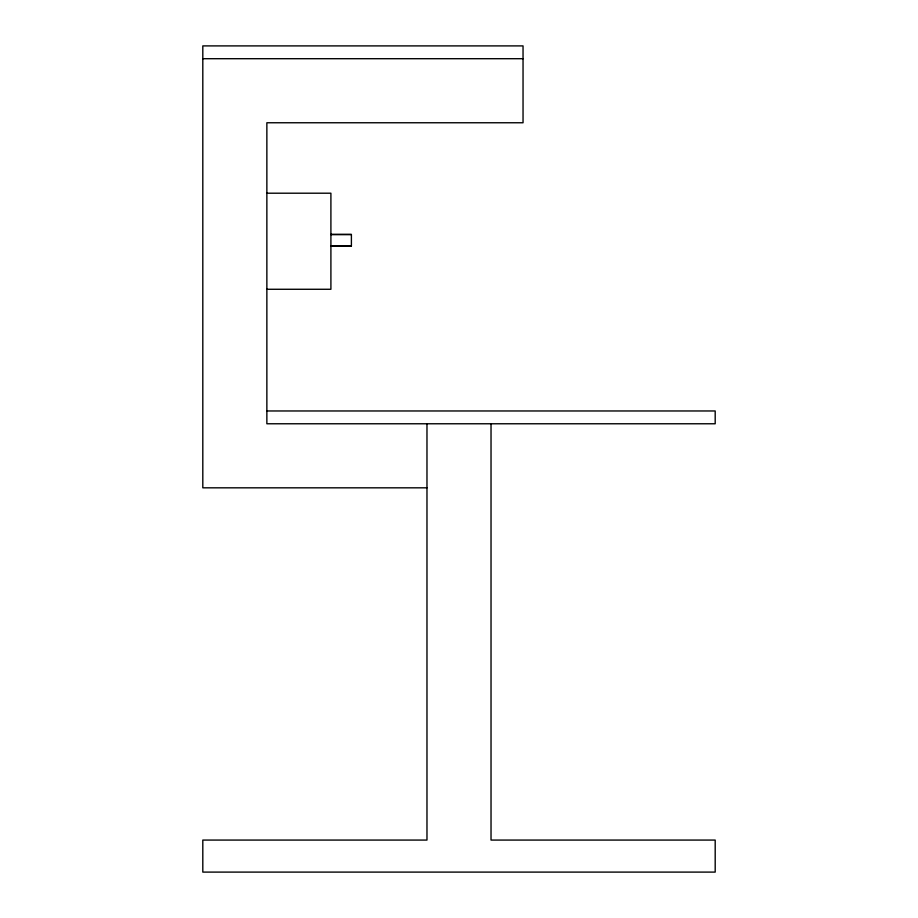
<?xml version="1.0" encoding="UTF-8"?>
<svg xmlns="http://www.w3.org/2000/svg" width="918" height="918" viewBox="0 0 918 918"><rect width="100%" height="100%" fill="white"/><g stroke="black" fill="none" stroke-linecap="round" stroke-linejoin="round"><path stroke-width="1.38" d="M202.809 58.706L523.042 58.706M266.863 193.205L330.905 193.205L330.905 289.273L266.863 289.273M330.905 234.423L351.399 234.423L351.399 246.07L330.905 246.07M330.905 234.549L351.399 234.549M330.905 245.944L351.399 245.944M266.863 410.966L715.191 410.966L715.191 423.772L266.863 423.772L266.863 122.76L523.042 122.76L523.042 45.9L202.809 45.9L202.809 487.825L426.973 487.825M491.027 423.772L491.027 840.073L715.191 840.073L715.191 872.1L202.809 872.1L202.809 840.073L426.973 840.073L426.973 423.772"/></g></svg>
